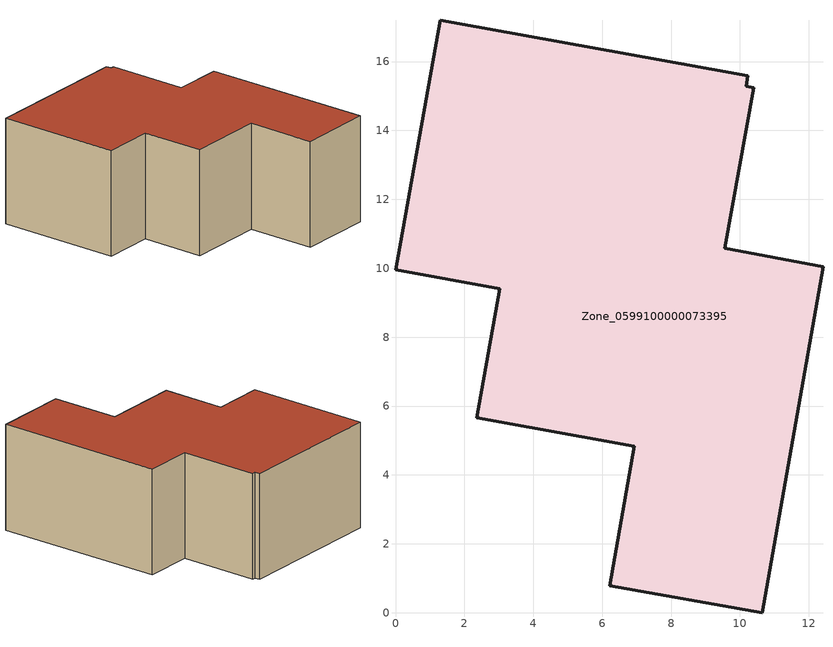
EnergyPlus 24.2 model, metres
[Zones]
Zone_0599100000073395
 floor ground (C_G): 10.19,15.29 10.4,15.24 9.56,10.59 12.41,10.04 10.65,0 6.21,0.78 6.93,4.84 2.35,5.66 3.03,9.41 0,9.96 1.3,17.2 10.22,15.59 z0
 wall outside (C_F): 3.03,9.41 2.35,5.66 6.93,4.84 6.21,0.78 10.65,0 12.41,10.04 9.56,10.59 10.4,15.24 10.19,15.29 10.22,15.59 1.3,17.2 0,9.96 3.03,9.41 z0:6.37
 roof outside (C_R): 10.22,15.59 1.3,17.2 0,9.96 3.03,9.41 2.35,5.66 6.93,4.84 6.21,0.78 10.65,0 12.41,10.04 9.56,10.59 10.4,15.24 10.19,15.29 z6.37
[BUILDING]
Pand.0599100000073395: North Axis=0; Terrain=City; Loads Convergence Tolerance Value=0.04; Temperature Convergence Tolerance Value=0.4; Solar Distribution=FullExterior; Maximum Number of Warmup Days=25; Minimum Number of Warmup Days=1
[Site:Location]
Rotterdam.The.Hague.AP_ZH_NLD Design_Conditions: Latitude=51.96; Longitude=4.45; Time Zone=1; Elevation=-4.5
[SITE:GROUNDTEMPERATURE:BUILDINGSURFACE]
18, 18, 18, 18, 18, 18, 18, 18, 18, 18, 18, 18
[MATERIAL] Thermal Absorptance=0.9; Solar Absorptance=0.7; Visible Absorptance=0.7
Name | Roughness | Thickness | Conductivity | Density | Specific Heat
G.D.1965 | MediumSmooth | 0.15 | 1 | 540 | 1210
F.D.1965 | Rough | 0.3 | 0.857143 | 1920 | 840
R.D.1965 | MediumRough | 0.2 | 0.08 | 1500 | 1000
[CONSTRUCTION]
C_G: G.D.1965
C_F: F.D.1965
C_R: R.D.1965
[ZONE]
Zone_0599100000073395: Type=1; Multiplier=1; Ceiling Height=Autocalculate; Volume=Autocalculate; Floor Area=autocalculate; Part of Total Floor Area=Yes
[ZONEINFILTRATION:DESIGNFLOWRATE]
Infil_Zone_0599100000073395: Zone or ZoneList or Space or SpaceList=Zone_0599100000073395; Schedule=AlwaysOn; Design Flow Rate Calculation Method=Flow/Area; Flow Rate per Floor Area=0.0042; Constant Term Coefficient=1; Temperature Term Coefficient=0; Velocity Term Coefficient=0; Velocity Squared Term Coefficient=0
[HVACTEMPLATE:ZONE:IDEALLOADSAIRSYSTEM]
Zone_0599100000073395: Maximum Heating Supply Air Temperature=50; Minimum Cooling Supply Air Temperature=13; Maximum Heating Supply Air Humidity Ratio=0.0156; Minimum Cooling Supply Air Humidity Ratio=0.0077; Heating Limit=NoLimit; Cooling Limit=NoLimit; Dehumidification Control Type=ConstantSensibleHeatRatio; Cooling Sensible Heat Ratio=0.7; Dehumidification Setpoint=60; Humidification Control Type=None; Humidification Setpoint=30; Outdoor Air Method=None; Outdoor Air Flow Rate per Person=0.00944; Outdoor Air Flow Rate per Zone Floor Area=0; Outdoor Air Flow Rate per Zone=0; Demand Controlled Ventilation Type=None; Outdoor Air Economizer Type=NoEconomizer; Heat Recovery Type=None; Sensible Heat Recovery Effectiveness=0.7; Latent Heat Recovery Effectiveness=0.65
[ZONECONTROL:THERMOSTAT]
ThermostatControl_Zone_0599100000073395: Zone or ZoneList=Zone_0599100000073395; Control Type Schedule=DualSetpointControlType; Control 1=Thermostat_Zone_0599100000073395; Temperature Difference Between Cutout And Setpoint=0
[THERMOSTATSETPOINT:DUALSETPOINT]
Thermostat_Zone_0599100000073395: Heating Setpoint Temperature Schedule=HeatingSetpoint_Zone_0599100000073395; Cooling Setpoint Temperature Schedule=CoolingSetpoint_Zone_0599100000073395
[SCHEDULE:COMPACT]
HeatingSetpoint_Zone_0599100000073395: Through: 12/31, For: AllDays, Until: 24:00, 21
CoolingSetpoint_Zone_0599100000073395: Through: 12/31, For: AllDays, Until: 24:00, 24
DualSetpointControlType: Through: 12/31, For: AllDays, Until: 24:00, 4
AlwaysOn: Through: 12/31, For: AllDays, Until: 24:00, 1
